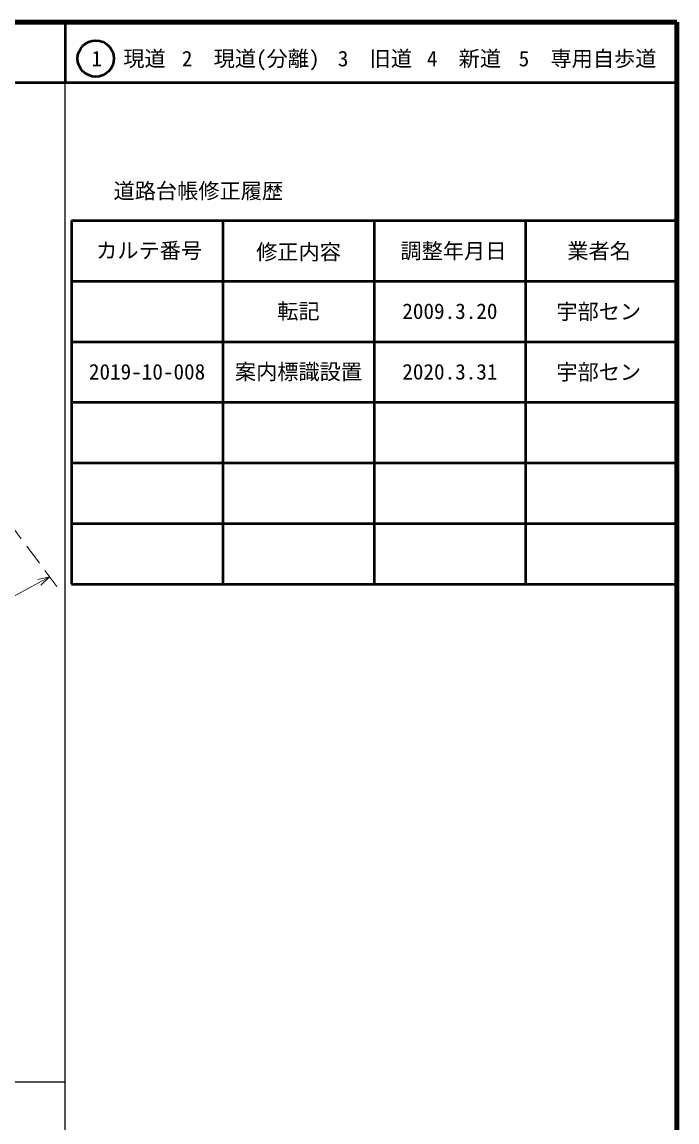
# Model space of a CAD drawing. Units: millimetres on the paper. Extents: x 40 to 680, y 20 to 380.
# Drawn here: x 571.9 to 680, y 198.4 to 380 of the extents above; entities that cross this region are included whole.
import ezdxf
from ezdxf.enums import TextEntityAlignment as Align

# ---------------------------------------------------------------- set-up
doc = ezdxf.new("R2010")
doc.units = ezdxf.units.MM
doc.linetypes.add('CHAIN', pattern=[18.5, 12, -1.5, 3.5, -1.5])
for name, color, linetype, lineweight in [('M-BMK', 2, 'CHAIN', 13), ('M-STR-HTXT', 7, 'Continuous', 13), ('M-TTL', 2, 'Continuous', 140), ('M-TTL-BAND', 7, 'Continuous', 25), ('M-TTL-FRAM', 2, 'Continuous', 50), ('M-TTL-LINE', 7, 'Continuous', 50)]:
    doc.layers.add(name, color=color, linetype=linetype, lineweight=lineweight)
doc.layers.add('M-TTL-TXT', color=7, linetype='Continuous')
doc.styles.add('ＭＳ ゴシック', font='')
doc.styles.get('ＭＳ ゴシック').set_extended_font_data('MS Gothic')

msp = doc.modelspace()

# ---------------------------------------------------------------- linework, layer by layer
at = {"layer": 'M-BMK'}
msp.add_line((553.496, 319.108), (577.608, 286.778), dxfattribs=at)
at = {"layer": 'M-STR-HTXT'}
for p, q in [((576.412, 288.381), (486.74, 239.847)), ((576.412, 288.381), (574.467, 287.916)), ((574.96, 287.006), (576.412, 288.381))]:
    msp.add_line(p, q, dxfattribs=at)
at = {"layer": 'M-TTL'}
for p, q in [((680, 380), (40, 380)), ((680, 20), (680, 380))]:
    msp.add_line(p, q, dxfattribs=at)
at = {"layer": 'M-TTL-BAND'}
for p, q in [((579, 20), (579, 370)), ((40, 205), (579, 205))]:
    msp.add_line(p, q, dxfattribs=at)
at = {"layer": 'M-TTL-FRAM'}
for p, q in [((580, 347.197), (580, 287.197)), ((580, 347.197), (680, 347.197)), ((580, 287.197), (680, 287.197))]:
    msp.add_line(p, q, dxfattribs=at)
at = {"layer": 'M-TTL-LINE'}
for p, q in [((579, 380), (579, 370)), ((40, 370), (680, 370)), ((605, 347.197), (605, 287.197)), ((630, 347.197), (630, 287.197)), ((655, 347.197), (655, 287.197)), ((580, 337.197), (680, 337.197)), ((580, 327.197), (680, 327.197)), ((580, 317.197), (680, 317.197)), ((580, 307.197), (680, 307.197)), ((580, 297.197), (680, 297.197))]:
    msp.add_line(p, q, dxfattribs=at)
msp.add_circle((584.031, 373.958), 3, dxfattribs=at)

# ---------------------------------------------------------------- texts
at = {"layer": 'M-TTL-TXT', "style": 'ＭＳ ゴシック'}
for s, p in [('1\u3000現道', (589.448, 373.958)), ('2\u3000現道(分離)', (609.619, 373.958)), ('3\u3000旧道', (630.121, 373.958)), ('4\u3000新道', (644.824, 373.958)), ('5\u3000専用自歩道', (665.228, 373.958)), ('道路台帳修正履歴', (600.968, 352.113)), ('カルテ番号', (592.839, 342.277)), ('修正内容', (617.509, 342.023)), ('調整年月日', (643.089, 342.197)), ('業者名', (667.134, 342.197)), ('転記', (617.5, 332.245)), ('2009.3.20', (642.5, 332.245)), ('宇部セン', (667.077, 332.189)), ('2019-10-008', (592.5, 322.245)), ('案内標識設置', (617.5, 322.245)), ('2020.3.31', (642.5, 322.245)), ('宇部セン', (667.077, 322.189))]:
    msp.add_text(s, height=2.566, dxfattribs=at).set_placement(p, align=Align.MIDDLE_CENTER)

doc.saveas('drawing.dxf')
